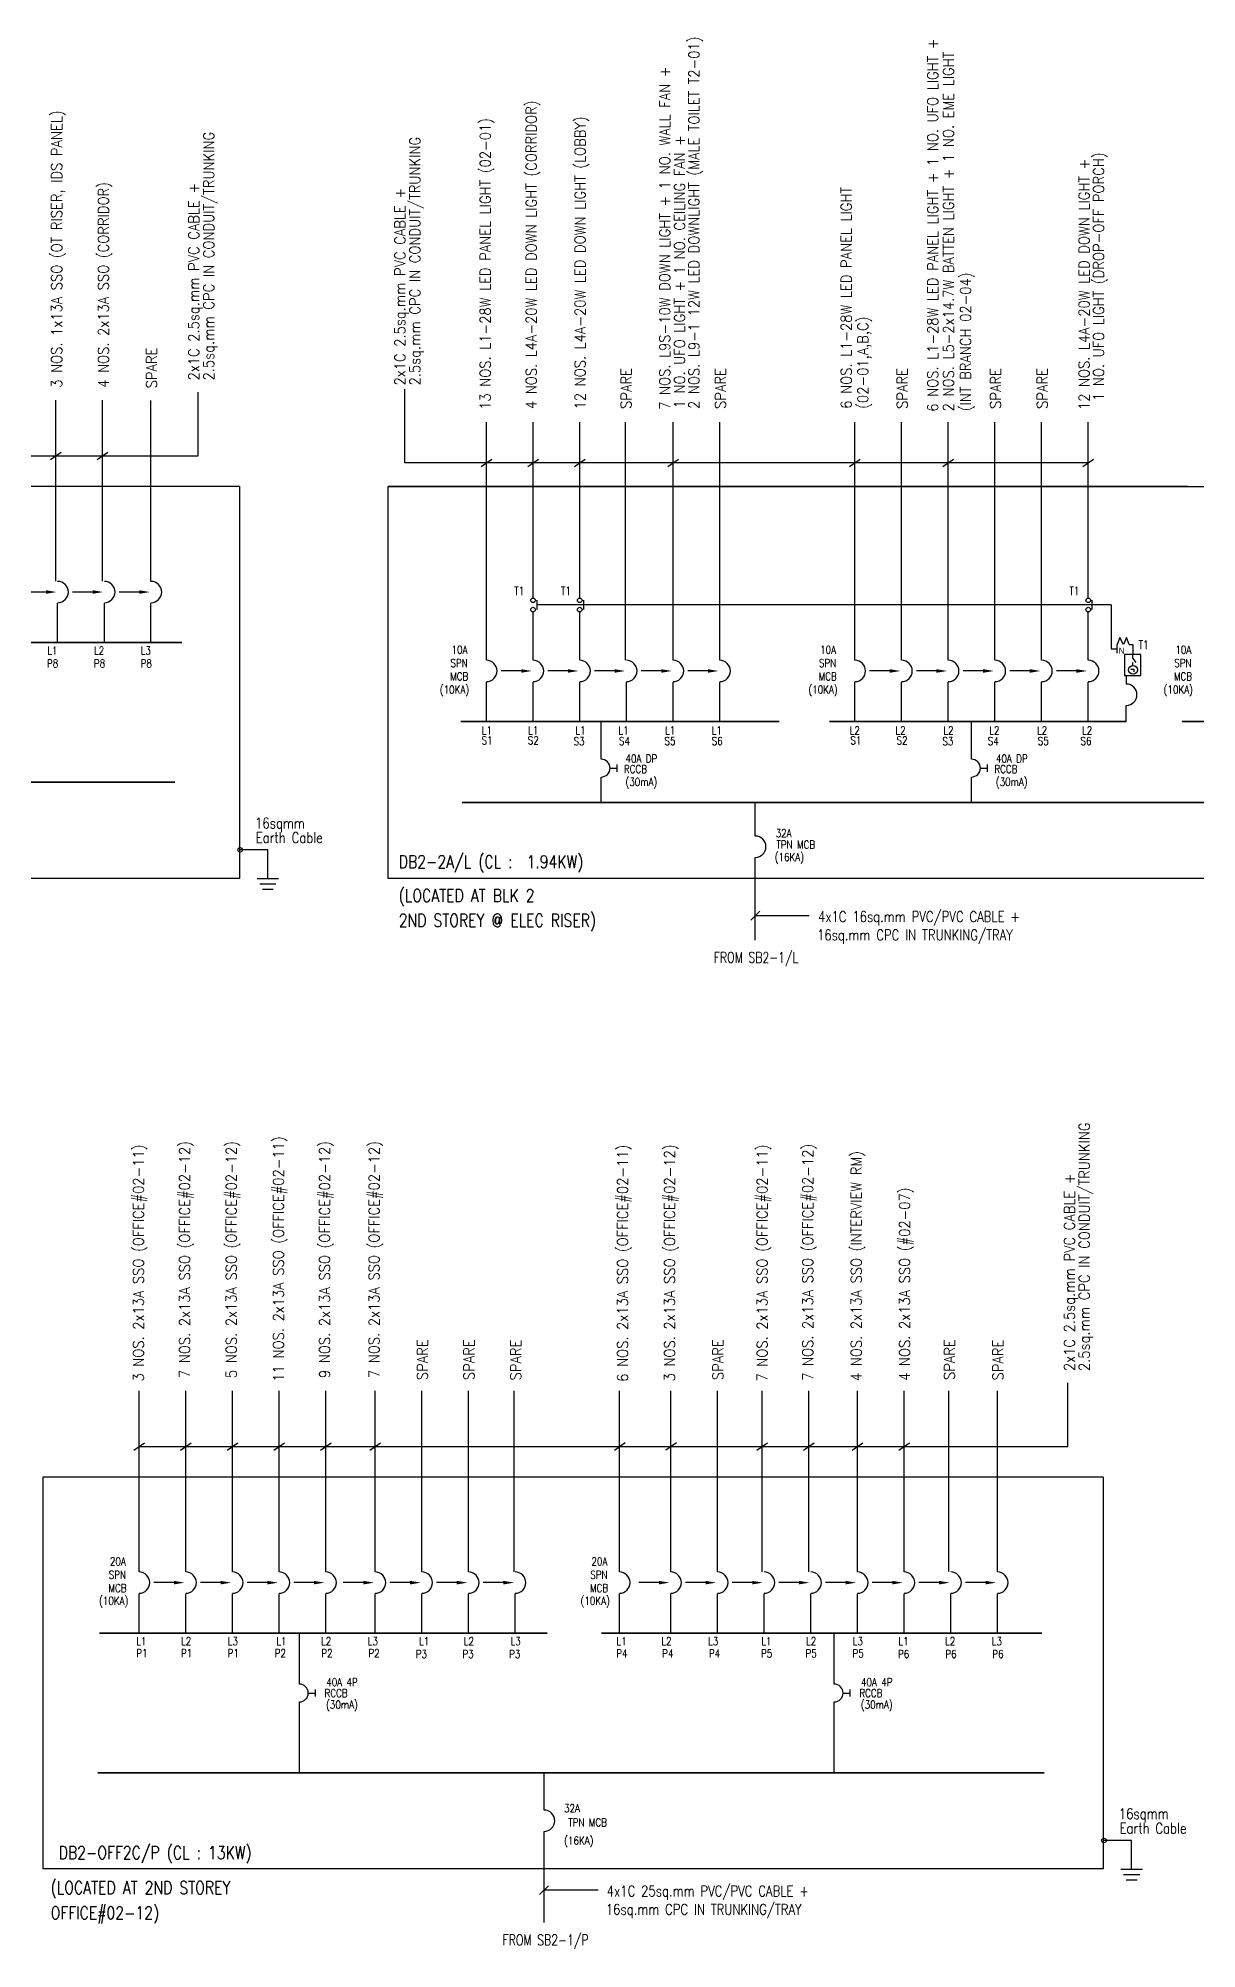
# Model space of a CAD drawing. Header units: millimetres. Extents: x 898005 to 1117654, y 253179 to 525443.
# Drawn here: x 980397 to 1012956, y 333026 to 386749 of the extents above; entities that cross this region are included whole.
import ezdxf
from ezdxf.enums import TextEntityAlignment as Align

# ---------------------------------------------------------------- set-up
doc = ezdxf.new("R2010")
doc.units = ezdxf.units.MM
doc.header["$LTSCALE"] = 0.01
doc.linetypes.add('DASHED', pattern=[19.05, 12.7, -6.35])
doc.linetypes.add('{ -E- }', pattern=[0])
doc.layers.add('E-_ELEC----_E-', color=3, linetype='Continuous')
doc.styles.add('100', font='romans.shx', dxfattribs={"width": 0.8, "height": 250})
doc.styles.add('A2', font='SIMPLEX.shx', dxfattribs={"width": 0.95, "height": 190})
doc.styles.add('PwNote', font='Romans.shx', dxfattribs={"width": 0.75, "bigfont": 'Special.shx'})
doc.styles.add('ROMANS', font='romans', dxfattribs={"width": 0.75})
doc.styles.add('SIMPLEX', font='simplex.shx', dxfattribs={"width": 0.65})
doc.dimstyles.get("Standard").update_dxf_attribs({"dimtxt": 0.18, "dimasz": 0.18, "dimexe": 0.18, "dimexo": 0.0625, "dimgap": 0.09, "dimtad": 0, "dimtih": 1, "dimtoh": 1, "dimdec": 4, "dimzin": 0, "dimdsep": 46, "dimtxsty": 'Standard', "dimcen": 0.09, "dimadec": 0, "dimazin": 0, "dimtfac": 1, "dimtdec": 4, "dimtofl": 0, "dimtmove": 0, "dimatfit": 3, "dimfxl": 1, "dimtolj": 1, "dimtzin": 0, "dimarcsym": 0})

# ---------------------------------------------------------------- blocks, each defined once
blk = doc.blocks.new('ELEC0338')
at = {"color": 7}
for p, q in [((160, 849), (160, 1039)), ((160, 849), (310, 649)), ((164, 498), (164, 646))]:
    blk.add_line(p, q, dxfattribs=at)
blk.add_lwpolyline([(566, 0), (566, 1039), (-250, 1039), (-250, 0)], close=True, dxfattribs=at)
blk.add_lwpolyline([(64, 311), (218, 311), (218, 168)], dxfattribs=at)
blk.add_circle((172, 277), 222, dxfattribs=at)
blk = doc.blocks.new('CLOSEDFILLED')
at = {"color": 0}
blk.add_solid([(-1, 0), (0, 0), (-1, 0)], dxfattribs=at)

msp = doc.modelspace()

# ---------------------------------------------------------------- linework, layer by layer
at = {"linetype": '{ -E- }'}
for p, q in [((980889, 371482), (980889, 376572)), ((982201, 371482), (982201, 376572)), ((992992, 369257, 0), (992992, 375949, 0)), ((994304, 371008, 0), (994304, 375949, 0)), ((995615, 371008, 0), (995615, 375949, 0)), ((998238, 369257, 0), (998238, 375949, 0)), ((1003347, 369257, 0), (1003347, 375949, 0)), ((1005971, 369257, 0), (1005971, 375949, 0)), ((1009906, 371008, 0), (1009906, 375949, 0)), ((994304, 369257, 0), (994304, 370617, 0)), ((995615, 369257, 0), (995615, 370617, 0)), ((1009906, 369257, 0), (1009906, 370617, 0)), ((1000548, 364315, 0), (1000548, 364808, 0)), ((986851, 363926), (986072, 363926)), ((1000548, 361392, 0), (1000548, 363715, 0)), ((983231, 343622), (983231, 348712)), ((984542, 343622), (984542, 348712)), ((985854, 343622), (985854, 348712)), ((987166, 343622), (987166, 348712)), ((988477, 343622), (988477, 348712)), ((989865, 343622), (989865, 348712)), ((996728, 343622), (996728, 348712)), ((998172, 343622), (998172, 348712)), ((1000741, 343627), (1000741, 348717)), ((1002053, 343627), (1002053, 348717)), ((1003418, 343622), (1003418, 348712)), ((1004730, 343622), (1004730, 348712)), ((994613, 336926), (994613, 337973)), ((994613, 333767), (994613, 336326)), ((1011126, 336071), (1010347, 336071))]:
    msp.add_line(p, q, dxfattribs=at)
at = {"linetype": 'DASHED', "ltscale": 20}
for p, q in [((983566, 371477), (983566, 376567)), ((996900, 369257, 0), (996900, 375949, 0)), ((999550, 369257, 0), (999550, 375949, 0)), ((1004659, 369257, 0), (1004659, 375949, 0)), ((1007282, 369257, 0), (1007282, 375949, 0)), ((1008594, 369257, 0), (1008594, 375949, 0)), ((991177, 343622), (991177, 348712)), ((992488, 343622), (992488, 348712)), ((993775, 343623), (993775, 348713)), ((999483, 343622), (999483, 348712)), ((1005988, 343627), (1005988, 348717)), ((1007353, 343622), (1007353, 348712))]:
    msp.add_line(p, q, dxfattribs=at)
for p, q in [((980738, 374903), (981040, 375112)), ((982050, 374903), (982352, 375112)), ((992841, 374703, 0), (993143, 374912, 0)), ((994153, 374703, 0), (994454, 374912, 0)), ((995464, 374703, 0), (995766, 374912, 0)), ((998088, 374703, 0), (998389, 374912, 0)), ((1003197, 374703, 0), (1003498, 374912, 0)), ((1005820, 374703, 0), (1006121, 374912, 0)), ((1009755, 374703, 0), (1010056, 374912, 0)), ((980612, 371177), (980047, 371177)), ((980943, 369758), (980943, 370865)), ((981923, 371177), (981359, 371177)), ((982255, 369758), (982255, 370865)), ((983235, 371177), (982670, 371177)), ((983566, 369758), (983566, 370865)), ((994304, 370877, 0), (994304, 370879, 0)), ((994416, 370682, 0), (994416, 370944, 0)), ((995615, 370877, 0), (995615, 370879, 0)), ((995728, 370682, 0), (995728, 370944, 0)), ((1009906, 370877, 0), (1009906, 370879, 0)), ((1010018, 370682, 0), (1010018, 370944, 0)), ((992992, 367538, 0), (992992, 368645, 0)), ((993972, 368957, 0), (993408, 368957, 0)), ((994304, 367538, 0), (994304, 368645, 0)), ((995284, 368957, 0), (994719, 368957, 0)), ((995615, 367538, 0), (995615, 368645, 0)), ((996596, 368957, 0), (996031, 368957, 0)), ((996927, 367538, 0), (996927, 368645, 0)), ((997907, 368957, 0), (997343, 368957, 0)), ((998238, 367538, 0), (998238, 368645, 0)), ((999219, 368957, 0), (998654, 368957, 0)), ((999550, 367538, 0), (999550, 368645, 0)), ((1003347, 367538, 0), (1003347, 368645, 0)), ((1004328, 368957, 0), (1003763, 368957, 0)), ((1004659, 367538, 0), (1004659, 368645, 0)), ((1005640, 368957, 0), (1005075, 368957, 0)), ((1005971, 367538, 0), (1005971, 368645, 0)), ((1006951, 368957, 0), (1006387, 368957, 0)), ((1007282, 367538, 0), (1007282, 368645, 0)), ((1008263, 368957, 0), (1007698, 368957, 0)), ((1008594, 367538, 0), (1008594, 368645, 0)), ((1009574, 368957, 0), (1009010, 368957, 0)), ((1009906, 367538, 0), (1009906, 368645, 0)), ((996217, 366475, 0), (996217, 367538, 0)), ((1006625, 366475, 0), (1006625, 367538, 0)), ((996217, 365258, 0), (996217, 365975, 0)), ((996467, 366225, 0), (996667, 366225, 0)), ((996667, 366125, 0), (996667, 366325, 0)), ((1006625, 365258, 0), (1006625, 365975, 0)), ((1006875, 366225, 0), (1007075, 366225, 0)), ((1007075, 366125, 0), (1007075, 366325, 0)), ((1000548, 364315, 0), (1000548, 365258, 0)), ((986851, 363119), (986851, 363926)), ((986551, 363119), (987151, 363119)), ((986626, 362969), (987076, 362969)), ((986701, 362819), (987001, 362819)), ((1000423, 361949, 0), (1000673, 362199, 0)), ((1002067, 362074, 0), (1000548, 362074, 0)), ((983080, 347048), (983382, 347257)), ((984392, 347048), (984693, 347257)), ((985703, 347048), (986005, 347257)), ((987015, 347048), (987316, 347257)), ((988327, 347048), (988628, 347257)), ((989714, 347048), (990016, 347257)), ((996588, 347051), (996890, 347260)), ((998033, 347056), (998334, 347265)), ((1000591, 347048), (1000892, 347257)), ((1001902, 347048), (1002204, 347257)), ((1003268, 347043), (1003569, 347252)), ((1004579, 347043), (1004881, 347252)), ((984211, 343322), (983647, 343322)), ((985523, 343322), (984958, 343322)), ((986835, 343322), (986270, 343322)), ((988146, 343322), (987582, 343322)), ((989534, 343322), (988969, 343322)), ((990846, 343322), (990281, 343322)), ((992157, 343322), (991592, 343322)), ((993469, 343322), (992904, 343322)), ((997841, 343322), (997276, 343322)), ((999152, 343322), (998588, 343322)), ((1000464, 343322), (999899, 343322)), ((1001776, 343322), (1001211, 343322)), ((1003087, 343322), (1002523, 343322)), ((1004399, 343322), (1003834, 343322)), ((1005711, 343322), (1005146, 343322)), ((1007022, 343322), (1006458, 343322)), ((983231, 341903), (983231, 343010)), ((984542, 341903), (984542, 343010)), ((985854, 341903), (985854, 343010)), ((987166, 341903), (987166, 343010)), ((988477, 341903), (988477, 343010)), ((989865, 341903), (989865, 343010)), ((991177, 341903), (991177, 343010)), ((992488, 341903), (992488, 343010)), ((993800, 341903), (993800, 343010)), ((996728, 341903), (996728, 343010)), ((998172, 341903), (998172, 343010)), ((999483, 341903), (999483, 343010)), ((1000795, 341903), (1000795, 343010)), ((1002107, 341903), (1002107, 343010)), ((1003418, 341903), (1003418, 343010)), ((1004730, 341903), (1004730, 343010)), ((1006042, 341903), (1006042, 343010)), ((1007353, 341903), (1007353, 343010)), ((987735, 340468), (987735, 341903)), ((1002765, 340468), (1002765, 341903)), ((987985, 340218), (988185, 340218)), ((988185, 340118), (988185, 340318)), ((1003015, 340218), (1003215, 340218)), ((1003215, 340118), (1003215, 340318)), ((987735, 337973), (987735, 339968)), ((1002765, 337973), (1002765, 339968)), ((1011126, 335264), (1011126, 336071)), ((1010826, 335264), (1011426, 335264)), ((994488, 334549), (994738, 334799)), ((1010901, 335114), (1011351, 335114)), ((1010976, 334964), (1011276, 334964)), ((996132, 334674), (994613, 334674))]:
    msp.add_line(p, q)
at = {"linetype": '{ -E- }', "ltscale": 1.5}
for p, q in [((986049, 374140), (949127, 374140)), ((1012708, 374140, 0), (990231, 374140, 0)), ((986049, 363126), (949127, 363126)), ((1012708, 363119, 0), (990231, 363126, 0)), ((1010324, 346285), (980523, 346285)), ((1010324, 335271), (980523, 335271))]:
    msp.add_line(p, q, dxfattribs=at)
at = {"color": 7}
for p, q in [((1010552, 370813, 0), (1010552, 369575, 0)), ((1011054, 369698, 0), (1011161, 369698, 0)), ((1011161, 369698, 0), (1011161, 369417, 0)), ((1010552, 369575, 0), (1010713, 369575, 0)), ((1010982, 368584, 0), (1010982, 368835, 0)), ((1010975, 367538, 0), (1010975, 367988, 0))]:
    msp.add_line(p, q, dxfattribs=at)
at = {"linetype": '{ -E- }', "ltscale": 1.5}
for points in [[(951835, 375007), (984893, 375007), (984893, 376795)], [(986049, 374140), (986049, 363126)], [(983231, 347152), (1009328, 347152), (1009328, 348940)], [(980523, 346285), (980523, 335271)], [(1010324, 346285), (1010324, 335271)]]:
    msp.add_lwpolyline(points, dxfattribs=at)
at = {"linetype": '{ -E- }', "elevation": 0}
msp.add_lwpolyline([(1009906, 374808), (990702, 374808), (990702, 376882)], dxfattribs=at)
at = {"color": 7, "elevation": 0}
for points in [[(1010552, 370813), (994416, 370813)], [(1011054, 369698), (1010982, 369897), (1010899, 369697), (1010796, 369897), (1010720, 369698)]]:
    msp.add_lwpolyline(points, dxfattribs=at)
at = {"const_width": 50}
for points in [[(968501, 369758), (984439, 369758)], [(950674, 365828), (984244, 365828)], [(982117, 341903), (994703, 341903)], [(996223, 341903), (1008603, 341903)], [(982070, 337973), (1008674, 337973)]]:
    msp.add_lwpolyline(points, dxfattribs=at)
at = {"const_width": 50, "elevation": 0}
for points in [[(992271, 367538), (1001222, 367538)], [(1002626, 367538), (1010975, 367538)], [(1012541, 367538), (1020890, 367538)], [(1019462, 365258), (992306, 365258)]]:
    msp.add_lwpolyline(points, dxfattribs=at)
for centre, radius in [((994304, 370944, 0), 64.6), ((994304, 370682, 0), 64.6), ((995615, 370944, 0), 64.6), ((995615, 370682, 0), 64.6), ((1009906, 370944, 0), 64.6), ((1009906, 370682, 0), 64.6), ((986072, 363926), 63.8), ((1010347, 336071), 63.8)]:
    msp.add_circle(centre, radius)
for centre, radius in [((980943, 371177), 300), ((982255, 371177), 300), ((983566, 371177), 300), ((992992, 368957, 0), 300), ((994304, 368957, 0), 300), ((995615, 368957, 0), 300), ((996927, 368957, 0), 300), ((998238, 368957, 0), 300), ((999550, 368957, 0), 300), ((1003347, 368957, 0), 300), ((1004659, 368957, 0), 300), ((1005971, 368957, 0), 300), ((1007282, 368957, 0), 300), ((1008594, 368957, 0), 300), ((1009906, 368957, 0), 300), ((996217, 366225, 0), 250), ((1006625, 366225, 0), 250), ((1000548, 364015, 0), 300), ((983231, 343322), 300), ((984542, 343322), 300), ((985854, 343322), 300), ((987166, 343322), 300), ((988477, 343322), 300), ((989865, 343322), 300), ((991177, 343322), 300), ((992488, 343322), 300), ((993800, 343322), 300), ((996728, 343322), 300), ((998172, 343322), 300), ((999483, 343322), 300), ((1000795, 343322), 300), ((1002107, 343322), 300), ((1003418, 343322), 300), ((1004730, 343322), 300), ((1006042, 343322), 300), ((1007353, 343322), 300), ((987735, 340218), 250), ((1002765, 340218), 250), ((994613, 336626), 300)]:
    msp.add_arc(centre, radius, 270, 90)
at = {"color": 7}
msp.add_arc((1010975, 368288, 0), 300, 270, 90, dxfattribs=at)
for points in [[(980612, 371227), (980912, 371177), (980612, 371127)], [(981923, 371227), (982223, 371177), (981923, 371127)], [(983235, 371227), (983535, 371177), (983235, 371127)], [(993972, 369007, 0), (994272, 368957, 0), (993972, 368907, 0)], [(995284, 369007, 0), (995584, 368957, 0), (995284, 368907, 0)], [(996596, 369007, 0), (996896, 368957, 0), (996596, 368907, 0)], [(997907, 369007, 0), (998207, 368957, 0), (997907, 368907, 0)], [(999219, 369007, 0), (999519, 368957, 0), (999219, 368907, 0)], [(1004328, 369007, 0), (1004628, 368957, 0), (1004328, 368907, 0)], [(1005640, 369007, 0), (1005940, 368957, 0), (1005640, 368907, 0)], [(1006951, 369007, 0), (1007251, 368957, 0), (1006951, 368907, 0)], [(1008263, 369007, 0), (1008563, 368957, 0), (1008263, 368907, 0)], [(1009574, 369007, 0), (1009874, 368957, 0), (1009574, 368907, 0)], [(984211, 343372), (984511, 343322), (984211, 343272)], [(985523, 343372), (985823, 343322), (985523, 343272)], [(986835, 343372), (987135, 343322), (986835, 343272)], [(988146, 343372), (988446, 343322), (988146, 343272)], [(989534, 343372), (989834, 343322), (989534, 343272)], [(990846, 343372), (991146, 343322), (990846, 343272)], [(992157, 343372), (992457, 343322), (992157, 343272)], [(993469, 343372), (993769, 343322), (993469, 343272)], [(997841, 343372), (998141, 343322), (997841, 343272)], [(999152, 343372), (999452, 343322), (999152, 343272)], [(1000464, 343372), (1000764, 343322), (1000464, 343272)], [(1001776, 343372), (1002076, 343322), (1001776, 343272)], [(1003087, 343372), (1003387, 343322), (1003087, 343272)], [(1004399, 343372), (1004699, 343322), (1004399, 343272)], [(1005711, 343372), (1006011, 343322), (1005711, 343272)], [(1007022, 343372), (1007322, 343322), (1007022, 343272)]]:
    msp.add_solid(points)
at = {"layer": 'E-_ELEC----_E-', "color": 7, "elevation": 0}
msp.add_lwpolyline([(990231, 374140), (1021543, 374140), (1021543, 363119), (990231, 363119)], close=True, dxfattribs=at)

# ---------------------------------------------------------------- block references
at = {"color": 7, "xscale": 0.5608740235074736, "yscale": 0.5608740235074736, "zscale": 0.5608740235074736}
msp.add_blockref('ELEC0338', (1011069, 368834, 0), dxfattribs=at)

# ---------------------------------------------------------------- texts
for s, height, rotation, style, width, p in [('2 NOS. L9-1 12W LED DOWNLIGHT (MALE TOILET T2-01)', 300, 90, 'A2', 0.9, (998976, 376324, 0)), ('6 NOS. L1-28W LED PANEL LIGHT + 1 NO. UFO LIGHT +', 300, 90, 'A2', 0.9, (1005685, 376248, 0)), ('2 NOS. L5-2x14.7W BATTEN LIGHT + 1 NO. EME LIGHT ', 300, 90, 'A2', 0.9, (1006124, 376256, 0)), ('7 NOS. L9S-10W DOWN LIGHT + 1 NO. WALL FAN + ', 300, 90, 'A2', 0.9, (998154, 376301, 0)), ('3 NOS. 1x13A SSO (OT RISER, IDS PANEL)', 300, 90, 'A2', 0.9, (981065, 376920, -46506)), ('4 NOS. L4A-20W LED DOWN LIGHT (CORRIDOR)', 300, 90, 'A2', 0.9, (994401, 376320, 0)), ('13 NOS. L1-28W LED PANEL LIGHT (02-01)', 300, 90, 'A2', 0.9, (993111, 376300, 0)), ('12 NOS. L4A-20W LED DOWN LIGHT (LOBBY)', 300, 90, 'A2', 0.9, (995776, 376312, 0)), ('2.5sq.mm CPC IN CONDUIT/TRUNKING', 300, 90, 'A2', 0.9, (985337, 377126)), ('2.5sq.mm CPC IN CONDUIT/TRUNKING', 300, 90, 'A2', 0.9, (991131, 376985, 0)), ('1 NO. UFO LIGHT + 1 NO. CEILING FAN + ', 300, 90, 'A2', 0.9, (998571, 376341, 0)), ('12 NOS. L4A-20W LED DOWN LIGHT +', 300, 90, 'A2', 0.9, (1009940, 376292, 0)), ('1 NO. UFO LIGHT (DROP-OFF PORCH)', 300, 90, 'A2', 0.9, (1010345, 376549, 0)), ('4 NOS. 2x13A SSO (CORRIDOR)', 300, 90, 'A2', 0.9, (982377, 376920, -46506)), ('2x1C 2.5sq.mm PVC CABLE +', 300, 90, 'A2', 0.9, (984918, 377126)), ('6 NOS. L1-28W LED PANEL LIGHT ', 300, 90, 'A2', 0.9, (1003254, 376330, 0)), ('2x1C 2.5sq.mm PVC CABLE +', 300, 90, 'A2', 0.9, (990712, 376985, 0)), ('(INT BRANCH 02-04) ', 300, 90, 'A2', 0.9, (1006608, 376263, 0)), ('(02-01,A,B,C) ', 300, 90, 'A2', 0.9, (1003721, 376330, 0)), ('SPARE', 300, 90, 'A2', 0.9, (983731, 376905)), ('SPARE', 300, 90, 'A2', 0.9, (997068, 376326, 0)), ('SPARE', 300, 90, 'A2', 0.9, (999718, 376326, 0)), ('SPARE', 300, 90, 'A2', 0.9, (1004827, 376326, 0)), ('SPARE', 300, 90, 'A2', 0.9, (1007450, 376326, 0)), ('SPARE', 300, 90, 'A2', 0.9, (1008762, 376326, 0)), ('4x1C 16sq.mm PVC/PVC CABLE +', 300, 360, 'PwNote', 0.8, (1002309, 361901, 0)), ('16sq.mm CPC IN TRUNKING/TRAY', 300, 360, 'PwNote', 0.8, (1002283, 361385, 0)), ('2.5sq.mm CPC IN CONDUIT/TRUNKING', 300, 90, 'A2', 0.9, (1009945, 349271)), ('7 NOS. 2x13A SSO (OFFICE#02-12) ', 300, 90, 'A2', 0.9, (984661, 349074)), ('5 NOS. 2x13A SSO (OFFICE#02-12) ', 300, 90, 'A2', 0.9, (985973, 349074)), ('11 NOS. 2x13A SSO (OFFICE#02-11) ', 300, 90, 'A2', 0.9, (987297, 348976)), ('9 NOS. 2x13A SSO (OFFICE#02-12) ', 300, 90, 'A2', 0.9, (988596, 349074)), ('7 NOS. 2x13A SSO (OFFICE#02-12) ', 300, 90, 'A2', 0.9, (989984, 349074)), ('3 NOS. 2x13A SSO (OFFICE#02-11) ', 300, 90, 'A2', 0.9, (983362, 348976)), ('6 NOS. 2x13A SSO (OFFICE#02-11) ', 300, 90, 'A2', 0.9, (996968, 348970)), ('3 NOS. 2x13A SSO (OFFICE#02-12) ', 300, 90, 'A2', 0.9, (998290, 348979)), ('7 NOS. 2x13A SSO (OFFICE#02-11) ', 300, 90, 'A2', 0.9, (1000892, 348976)), ('7 NOS. 2x13A SSO (OFFICE#02-12) ', 300, 90, 'A2', 0.9, (1002172, 348996)), ('4 NOS. 2x13A SSO (INTERVIEW RM) ', 300, 90, 'A2', 0.9, (1003537, 348991)), ('2x1C 2.5sq.mm PVC CABLE +', 300, 90, 'A2', 0.9, (1009527, 349271)), ('4 NOS. 2x13A SSO (#02-07)', 300, 90, 'A2', 0.9, (1004895, 348995)), ('SPARE', 300, 90, 'A2', 0.9, (991342, 349015)), ('SPARE', 300, 90, 'A2', 0.9, (992653, 349015)), ('SPARE', 300, 90, 'A2', 0.9, (993965, 349008)), ('SPARE', 300, 90, 'A2', 0.9, (999649, 349016)), ('SPARE', 300, 90, 'A2', 0.9, (1006153, 349021)), ('SPARE', 300, 90, 'A2', 0.9, (1007518, 349005)), ('(10KA)', 225, 360, '100', 0.8, (982105, 342700)), ('(10KA)', 225, 360, '100', 0.8, (995638, 342700)), ('4x1C 25sq.mm PVC/PVC CABLE +', 300, 360, 'PwNote', 0.8, (996374, 334501)), ('16sq.mm CPC IN TRUNKING/TRAY', 300, 360, 'PwNote', 0.8, (996348, 333985))]:
    msp.add_text(s, height=height, rotation=rotation, dxfattribs=dict(style=style, width=width)).set_placement(p)
for s, height, style, width, p in [('T1', 240, 'SIMPLEX', 0.75, (993776, 371087, 0)), ('T1', 240, 'SIMPLEX', 0.75, (995088, 371087, 0)), ('T1', 240, 'SIMPLEX', 0.75, (1009378, 371087, 0)), ('L1', 225, '100', 0.8, (980652, 369418)), ('L2', 225, '100', 0.8, (981964, 369418)), ('L3', 225, '100', 0.8, (983275, 369418)), ('10A', 225, '100', 0.8, (992014, 369443, 0)), ('10A', 225, '100', 0.8, (1002370, 369443, 0)), ('T1', 240, 'SIMPLEX', 0.75, (1011321, 369571, 0)), ('10A', 225, '100', 0.8, (1012355, 369443, 0)), ('P8', 225, '100', 0.8, (980641, 369057)), ('P8', 225, '100', 0.8, (981961, 369057)), ('P8', 225, '100', 0.8, (983274, 369057)), ('SPN', 225, '100', 0.8, (991982, 369068, 0)), ('SPN', 225, '100', 0.8, (1002338, 369068, 0)), ('SPN', 225, '100', 0.8, (1012323, 369068, 0)), ('(10KA)', 225, '100', 0.8, (991683, 368320, 0)), ('MCB', 225, '100', 0.8, (991974, 368693, 0)), ('(10KA)', 225, '100', 0.8, (1002039, 368320, 0)), ('MCB', 225, '100', 0.8, (1002329, 368693, 0)), ('(10KA)', 225, '100', 0.8, (1012024, 368320, 0)), ('MCB', 225, '100', 0.8, (1012314, 368693, 0)), ('S1', 225, '100', 0.8, (992857, 366893, 0)), ('L1', 225, '100', 0.8, (992864, 367174, 0)), ('S2', 225, '100', 0.8, (994156, 366893, 0)), ('L1', 225, '100', 0.8, (994166, 367174, 0)), ('S3', 225, '100', 0.8, (995444, 366868, 0)), ('L1', 225, '100', 0.8, (995495, 367174, 0)), ('L1', 225, '100', 0.8, (996706, 367174, 0)), ('S4', 225, '100', 0.8, (996717, 366875, 0)), ('S5', 225, '100', 0.8, (997997, 366875, 0)), ('L1', 225, '100', 0.8, (998015, 367174, 0)), ('S6', 225, '100', 0.8, (999325, 366875, 0)), ('L1', 225, '100', 0.8, (999323, 367174, 0)), ('L2', 225, '100', 0.8, (1003203, 367175, 0)), ('S1', 225, '100', 0.8, (1003220, 366893, 0)), ('L2', 225, '100', 0.8, (1004489, 367175, 0)), ('S2', 225, '100', 0.8, (1004519, 366893, 0)), ('S3', 225, '100', 0.8, (1005807, 366868, 0)), ('L2', 225, '100', 0.8, (1005834, 367175, 0)), ('S4', 225, '100', 0.8, (1007080, 366875, 0)), ('L2', 225, '100', 0.8, (1007124, 367175, 0)), ('L2', 225, '100', 0.8, (1008465, 367175, 0)), ('S5', 225, '100', 0.8, (1008488, 366875, 0)), ('S6', 225, '100', 0.8, (1009688, 366875, 0)), ('L2', 225, '100', 0.8, (1009731, 367175, 0)), ('FROM SB2-1/L', 300, 'PwNote', 0.75, (999380, 360752, 0)), ('20A', 225, '100', 0.8, (982411, 343807)), ('20A', 225, '100', 0.8, (995944, 343807)), ('SPN', 225, '100', 0.8, (982379, 343432)), ('SPN', 225, '100', 0.8, (995911, 343432)), ('MCB', 225, '100', 0.8, (982371, 343057)), ('MCB', 225, '100', 0.8, (995903, 343057)), ('L1', 225, '100', 0.8, (983152, 341563)), ('L2', 225, '100', 0.8, (984411, 341563)), ('L3', 225, '100', 0.8, (985726, 341563)), ('L1', 225, '100', 0.8, (987087, 341563)), ('L2', 225, '100', 0.8, (988346, 341563)), ('L3', 225, '100', 0.8, (989661, 341563)), ('L1', 225, '100', 0.8, (991098, 341563)), ('L2', 225, '100', 0.8, (992357, 341563)), ('L3', 225, '100', 0.8, (993672, 341563)), ('L1', 225, '100', 0.8, (996650, 341563)), ('L2', 225, '100', 0.8, (997909, 341563)), ('L3', 225, '100', 0.8, (999224, 341563)), ('L1', 225, '100', 0.8, (1000717, 341563)), ('L2', 225, '100', 0.8, (1001976, 341563)), ('L3', 225, '100', 0.8, (1003291, 341563)), ('L1', 225, '100', 0.8, (1004571, 341563)), ('L2', 225, '100', 0.8, (1005883, 341563)), ('L3', 225, '100', 0.8, (1007195, 341563)), ('P1', 225, '100', 0.8, (983153, 341227)), ('P1', 225, '100', 0.8, (984408, 341227)), ('P1', 225, '100', 0.8, (985719, 341227)), ('P2', 225, '100', 0.8, (987042, 341227)), ('P2', 225, '100', 0.8, (988353, 341227)), ('P2', 225, '100', 0.8, (989676, 341227)), ('P3', 225, '100', 0.8, (991007, 341202)), ('P3', 225, '100', 0.8, (992319, 341202)), ('P3', 225, '100', 0.8, (993630, 341202)), ('P4', 225, '100', 0.8, (996643, 341219)), ('P4', 225, '100', 0.8, (997933, 341219)), ('P4', 225, '100', 0.8, (999246, 341219)), ('P5', 225, '100', 0.8, (1000710, 341219)), ('P5', 225, '100', 0.8, (1001960, 341219)), ('P5', 225, '100', 0.8, (1003280, 341219)), ('P6', 225, '100', 0.8, (1004560, 341202)), ('P6', 225, '100', 0.8, (1005890, 341202)), ('P6', 225, '100', 0.8, (1007208, 341202)), ('FROM SB2-1/P', 300, 'PwNote', 0.75, (993445, 333126))]:
    msp.add_text(s, height=height, dxfattribs=dict(style=style, width=width)).set_placement(p)
msp.add_text('N', height=166).set_placement((1010764, 369443, 0))
at = {"width": 0.8}
for s, height, style, p in [('40A DP ', 225, '100', (997410, 366492, 0)), ('40A DP ', 225, '100', (1007819, 366492, 0)), ('RCCB', 225, '100', (997182, 366200, 0)), ('(30mA)', 225, '100', (997348, 365822, 0)), ('RCCB', 225, '100', (1007591, 366200, 0)), ('(30mA)', 225, '100', (1007756, 365822, 0)), ('16sqmm ', 300, 'ROMANS', (987272, 364629)), ('Earth Cable', 300, 'ROMANS', (987452, 364271)), ('32A ', 225, '100', (1001407, 364395, 0)), ('(16KA)', 225, '100', (1001507, 363709, 0)), ('TPN MCB', 225, '100', (1001686, 364073, 0)), ('40A 4P ', 225, '100', (988995, 340524)), ('40A 4P ', 225, '100', (1004025, 340524)), ('RCCB', 225, '100', (988767, 340216)), ('RCCB', 225, '100', (1003797, 340216)), ('(30mA)', 225, '100', (988933, 339875)), ('(30mA)', 225, '100', (1003963, 339875)), ('32A ', 225, '100', (995459, 336976)), ('16sqmm ', 300, 'ROMANS', (1011547, 336774)), ('TPN MCB', 225, '100', (995836, 336581)), ('Earth Cable', 300, 'ROMANS', (1011727, 336416)), ('(16KA)', 225, '100', (995588, 336053))]:
    msp.add_text(s, height=height, dxfattribs=dict(at, style=style)).set_placement(p, align=Align.MIDDLE)
at = {"ltscale": 1.5, "style": 'PwNote', "width": 0.8}
for s, p in [('DB2-2A/L (CL :  1.94KW)', (990529, 363413, 0)), ('(LOCATED AT BLK 2', (990529, 362462, 0)), ('2ND STOREY @ ELEC RISER)', (990529, 361764, 0)), ('DB2-OFF2C/P (CL : 13KW)', (980972, 335551)), ('(LOCATED AT 2ND STOREY', (980747, 334567)), ('OFFICE#02-12)', (980747, 333857))]:
    msp.add_text(s, height=360, dxfattribs=at).set_placement(p)

# ---------------------------------------------------------------- leaders
at = {"color": 7}
msp.add_leader([(1010720, 369462, 0), (1010720, 369698, 0)], dimstyle='Standard', override={"dimgap": 1, "dimtad": 0, "dimclrd": 7, "dimldrblk": 'CLOSEDFILLED'}, dxfattribs=at)

doc.saveas('drawing.dxf')
